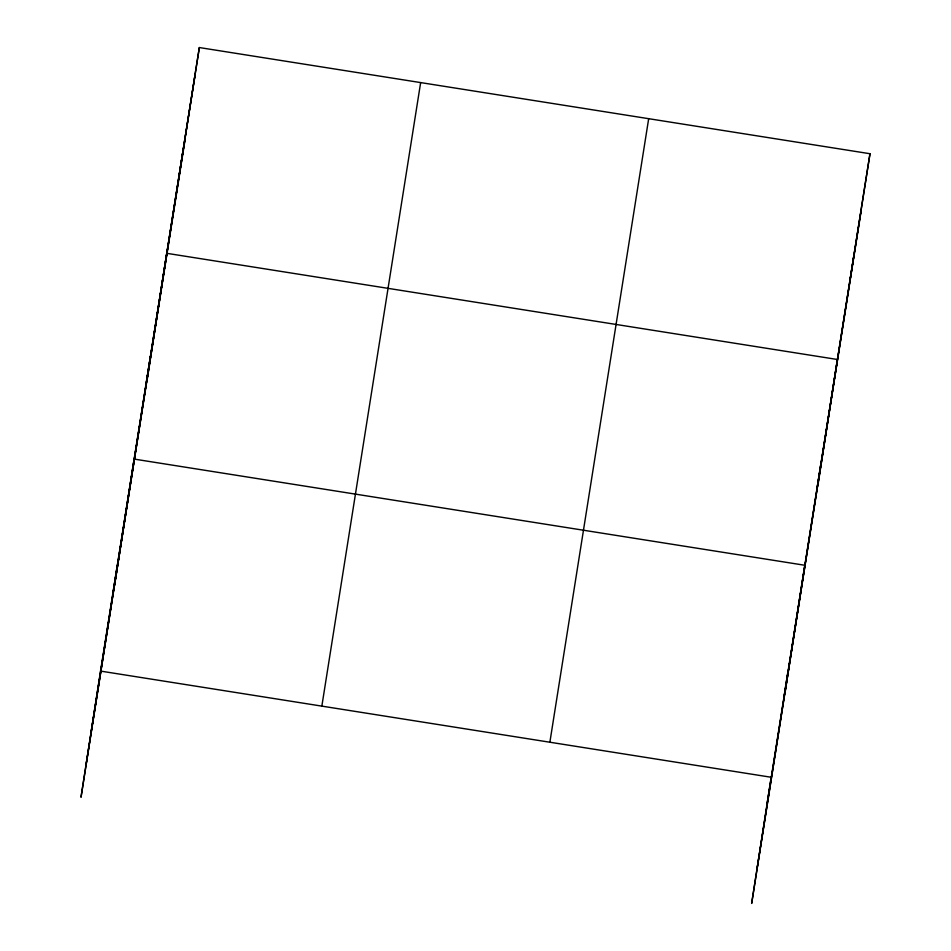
<?xml version="1.0" encoding="UTF-8"?>
<svg xmlns="http://www.w3.org/2000/svg" width="951" height="951" viewBox="0 0 951 951"><rect width="100%" height="100%" fill="white"/><g stroke="black" fill="none" stroke-linecap="round" stroke-linejoin="round"><path stroke-width="1.43" d="M100.544 671.085L81.013 797.271L199.341 47.55L869.987 153.729L751.659 903.45L771.19 777.264L100.544 671.085L199.341 47.55M113.288 591.272L117.342 565.084M114.596 585.269L134.139 459.083L804.784 565.263L785.253 691.448M146.383 382.385L150.436 356.197M147.203 379.508L166.734 253.311L837.391 359.49L817.848 485.688M178.99 176.624L183.044 150.436M783.933 697.452L787.987 671.263M817.028 488.564L821.082 462.376M849.635 282.804L853.689 256.615M91.379 730.273L195.288 73.738M86.113 764.271L184.91 140.736M321.854 706.117L420.651 82.594M549.88 742.22L648.677 118.685M767.136 803.452L869.987 153.729M756.77 870.45L860.821 212.917"/></g></svg>
